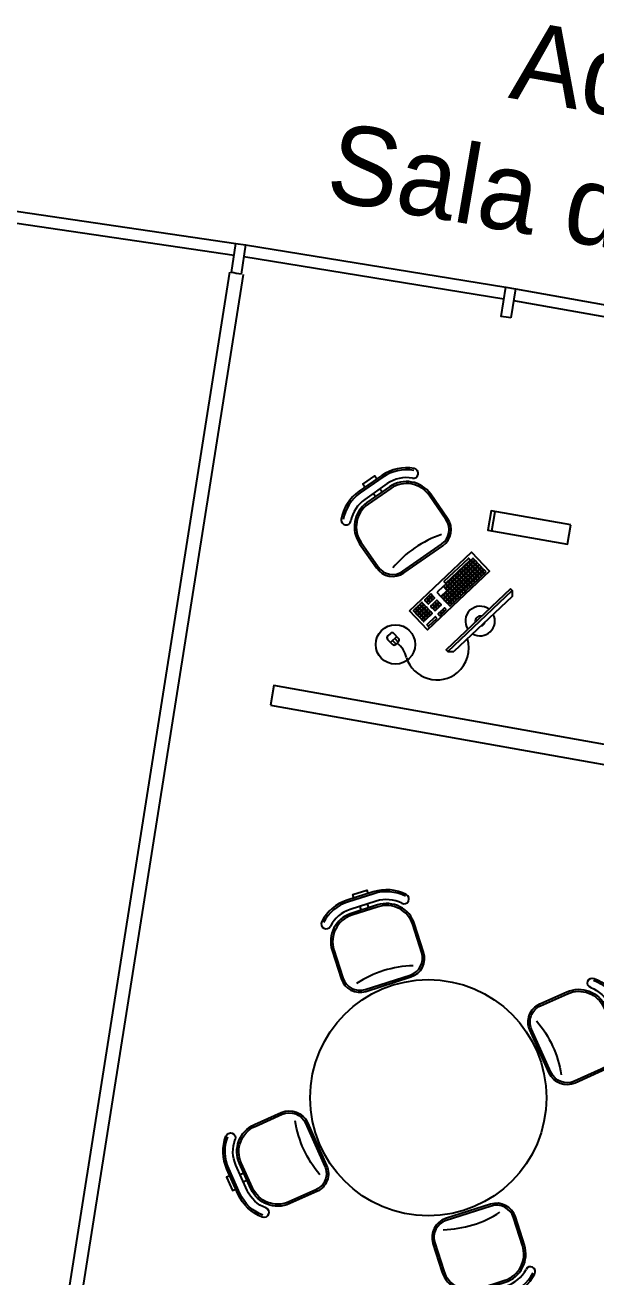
# Model space of a CAD drawing. Extents: x -1.7 to 87, y -33.6 to 19.
# Drawn here: x 27.86 to 30.76, y 11.49 to 17.85 of the extents above; entities that cross this region are included whole.
import ezdxf

# ---------------------------------------------------------------- set-up
doc = ezdxf.new("R2010")
doc.units = 0
for name, color, linetype in [('AR-DIV', 2, 'Continuous'), ('AR-ESQ', 2, 'Continuous'), ('AR-MOB', 2, 'Continuous'), ('AR-TXT', 2, 'Continuous')]:
    doc.layers.add(name, color=color, linetype=linetype)
doc.styles.add('1-125', font='stylu.ttf', dxfattribs={"height": 0.2})

# ---------------------------------------------------------------- blocks, each defined once
blk = doc.blocks.new('CADEIRA-S')
at = {"color": 2}
for p, q in [((0.0718, 0.2686), (-0.0682, 0.2686)), ((0.0718, 0.2186), (-0.0682, 0.2186)), ((0.0718, 0.1986), (-0.0682, 0.1986)), ((-0.2182, 0.0486), (-0.2182, -0.1014)), ((0.2218, -0.1014), (0.2218, 0.0486)), ((-0.1182, -0.2014), (0.1218, -0.2014))]:
    blk.add_line(p, q, dxfattribs=at)
at = {"color": 1}
for p, q in [((0.0718, 0.2586), (-0.0682, 0.2586)), ((-0.0148, 0.1986), (-0.0149, 0.2186)), ((0.0252, 0.1986), (0.0251, 0.2186)), ((0.0718, 0.1886), (-0.0682, 0.1886)), ((-0.2082, 0.0486), (-0.2082, -0.1014)), ((0.2118, -0.1014), (0.2118, 0.0486)), ((-0.1182, -0.1914), (0.1218, -0.1914))]:
    blk.add_line(p, q, dxfattribs=at)
at = {"color": 2}
blk.add_lwpolyline([(-0.032, 0.2686), (-0.032, 0.2867), (0.0426, 0.2867), (0.0426, 0.2686)], dxfattribs=at)
for centre, radius, start, end in [((-0.0682, 0.0486), 0.22, 90, 135), ((0.0718, 0.0486), 0.22, 45, 90), ((-0.2061, 0.1864), 0.025, 135, 315), ((-0.0682, 0.0486), 0.15, 90, 180), ((-0.0682, 0.0486), 0.17, 90, 135), ((0.0718, 0.0486), 0.17, 45, 90), ((0.0718, 0.0486), 0.15, 0, 90), ((0.2097, 0.1864), 0.025, 225, 45), ((-0.1182, -0.1014), 0.1, 180, 270), ((0.1218, -0.1014), 0.1, 270, 0)]:
    blk.add_arc(centre, radius, start, end, dxfattribs=at)
at = {"color": 1}
for centre, radius, start, end in [((-0.0682, 0.0486), 0.21, 90, 135), ((0.0718, 0.0486), 0.21, 45, 90), ((-0.0682, 0.0486), 0.14, 90, 180), ((0.0718, 0.0486), 0.14, 0, 90), ((-0.1182, -0.1014), 0.09, 180, 270), ((0.1218, -0.1014), 0.09, 270, 0), ((-0.0052, -0.6823), 0.5534, 73.69112, 105.24909)]:
    blk.add_arc(centre, radius, start, end, dxfattribs=at)
blk = doc.blocks.new('CPU')
at = {"color": 1}
blk.add_line((1.1721, 1.0512), (1.1721, 0.9512), dxfattribs=at)
blk.add_lwpolyline([(0.7821, 0.9512), (1.1921, 0.9512), (1.1921, 1.0512), (0.7821, 1.0512)], close=True, dxfattribs=at)
blk = doc.blocks.new('estacao de trabalho 290 x 150')
at = {"color": 252}
for p, q in [((-0.691, 0.7737), (-0.5904, 0.9098)), ((-0.681, 0.7663), (-0.5804, 0.9024)), ((-0.5808, 0.9046), (-0.5882, 0.9101)), ((-0.5718, 0.898), (-0.5753, 0.9006)), ((-0.6832, 0.7659), (-0.6907, 0.7714)), ((-0.6921, 0.7463), (-0.7165, 0.7132)), ((-0.7162, 0.711), (-0.6957, 0.6958)), ((-0.6934, 0.6962), (-0.669, 0.7293)), ((-0.6693, 0.7315), (-0.6898, 0.7467)), ((-0.6743, 0.7593), (-0.6777, 0.7619)), ((-0.7501, 0.6937), (-0.7475, 0.6972)), ((-0.7401, 0.6863), (-0.7375, 0.6898)), ((-0.7044, 0.5873), (-0.7381, 0.5416)), ((-0.7289, 0.5348), (-0.6952, 0.5804)), ((-0.6955, 0.5827), (-0.7022, 0.5876)), ((-0.7378, 0.5394), (-0.7311, 0.5345))]:
    blk.add_line(p, q, dxfattribs=at)
at = {"color": 2}
for p, q in [((-0.3423, 0.788), (-0.3379, 0.7583)), ((-0.3379, 0.7583), (-0.5801, 0.4305)), ((-0.8789, 0.4551), (-0.905, 0.4198)), ((-0.8758, 0.4167), (-0.8962, 0.4318)), ((-0.8666, 0.4291), (-0.887, 0.4442)), ((-0.887, 0.4442), (-0.8666, 0.4291)), ((-0.6097, 0.426), (-0.5801, 0.4305))]:
    blk.add_line(p, q, dxfattribs=at)
for points in [[(-0.8381, 0.5953), (-0.5809, 0.9435), (-0.4743, 0.8647), (-0.7315, 0.5165)], [(-1.45, 0), (1.45, 0), (1.45, 0.1), (-1.45, 0.1)]]:
    blk.add_lwpolyline(points, close=True, dxfattribs=at)
at = {"color": 252}
for points in [[(-0.5683, 0.8954), (-0.5753, 0.9006, 0.414214), (-0.5779, 0.9002), (-0.5831, 0.8932, 0.414214), (-0.5827, 0.8906), (-0.5757, 0.8854, 0.414214), (-0.5731, 0.8858), (-0.5679, 0.8928, 0.414214)], [(-0.5588, 0.9083), (-0.5658, 0.9134, 0.414214), (-0.5684, 0.913), (-0.5736, 0.9061, 0.414214), (-0.5732, 0.9034), (-0.5662, 0.8983, 0.414214), (-0.5636, 0.8987), (-0.5584, 0.9057, 0.414214)], [(-0.5555, 0.8859), (-0.5624, 0.8911, 0.414214), (-0.5651, 0.8907), (-0.5702, 0.8837, 0.414214), (-0.5698, 0.8811), (-0.5629, 0.8759, 0.414214), (-0.5602, 0.8763), (-0.5551, 0.8833, 0.414214)], [(-0.546, 0.8988), (-0.5529, 0.9039, 0.414214), (-0.5556, 0.9035), (-0.5607, 0.8966, 0.414214), (-0.5603, 0.8939), (-0.5533, 0.8888, 0.414214), (-0.5507, 0.8892), (-0.5456, 0.8962, 0.414214)], [(-0.5331, 0.8893), (-0.54, 0.8944, 0.414214), (-0.5427, 0.894), (-0.5478, 0.8871, 0.414214), (-0.5474, 0.8844), (-0.5405, 0.8793, 0.414214), (-0.5378, 0.8797), (-0.5327, 0.8866, 0.414214)], [(-0.6159, 0.8311), (-0.6228, 0.8362, 0.414214), (-0.6255, 0.8358), (-0.6306, 0.8289, 0.414214), (-0.6302, 0.8262), (-0.6233, 0.8211, 0.414214), (-0.6206, 0.8215), (-0.6155, 0.8284, 0.414214)], [(-0.6064, 0.844), (-0.6133, 0.8491, 0.414214), (-0.616, 0.8487), (-0.6211, 0.8417, 0.414214), (-0.6207, 0.8391), (-0.6137, 0.834, 0.414214), (-0.6111, 0.8344), (-0.606, 0.8413, 0.414214)], [(-0.603, 0.8216), (-0.61, 0.8267, 0.414214), (-0.6126, 0.8263), (-0.6177, 0.8194, 0.414214), (-0.6173, 0.8167), (-0.6104, 0.8116, 0.414214), (-0.6077, 0.812), (-0.6026, 0.8189, 0.414214)], [(-0.5969, 0.8568), (-0.6038, 0.862, 0.414214), (-0.6065, 0.8616), (-0.6116, 0.8546, 0.414214), (-0.6112, 0.852), (-0.6042, 0.8468, 0.414214), (-0.6016, 0.8472), (-0.5965, 0.8542, 0.414214)], [(-0.5935, 0.8345), (-0.6004, 0.8396, 0.414214), (-0.6031, 0.8392), (-0.6082, 0.8322, 0.414214), (-0.6078, 0.8296), (-0.6009, 0.8245, 0.414214), (-0.5982, 0.8249), (-0.5931, 0.8318, 0.414214)], [(-0.5873, 0.8697), (-0.5943, 0.8748, 0.414214), (-0.5969, 0.8744), (-0.6021, 0.8675, 0.414214), (-0.6017, 0.8648), (-0.5947, 0.8597, 0.414214), (-0.5921, 0.8601), (-0.5869, 0.8671, 0.414214)], [(-0.584, 0.8473), (-0.5909, 0.8525, 0.414214), (-0.5936, 0.8521), (-0.5987, 0.8451, 0.414214), (-0.5983, 0.8425), (-0.5914, 0.8373, 0.414214), (-0.5887, 0.8377), (-0.5836, 0.8447, 0.414214)], [(-0.5806, 0.8249), (-0.5876, 0.8301, 0.414214), (-0.5902, 0.8297), (-0.5954, 0.8227, 0.414214), (-0.595, 0.8201), (-0.588, 0.8149, 0.414214), (-0.5854, 0.8153), (-0.5802, 0.8223, 0.414214)], [(-0.5778, 0.8826), (-0.5848, 0.8877, 0.414214), (-0.5874, 0.8873), (-0.5926, 0.8804, 0.414214), (-0.5922, 0.8777), (-0.5852, 0.8726, 0.414214), (-0.5826, 0.873), (-0.5774, 0.8799, 0.414214)], [(-0.5745, 0.8602), (-0.5814, 0.8653, 0.414214), (-0.5841, 0.8649), (-0.5892, 0.858, 0.414214), (-0.5888, 0.8553), (-0.5819, 0.8502, 0.414214), (-0.5792, 0.8506), (-0.5741, 0.8575, 0.414214)], [(-0.5711, 0.8378), (-0.5781, 0.843, 0.414214), (-0.5807, 0.8426), (-0.5859, 0.8356, 0.414214), (-0.5855, 0.833), (-0.5785, 0.8278, 0.414214), (-0.5759, 0.8282), (-0.5707, 0.8352, 0.414214)], [(-0.565, 0.8731), (-0.5719, 0.8782, 0.414214), (-0.5746, 0.8778), (-0.5797, 0.8708, 0.414214), (-0.5793, 0.8682), (-0.5724, 0.8631, 0.414214), (-0.5697, 0.8635), (-0.5646, 0.8704, 0.414214)], [(-0.5616, 0.8507), (-0.5686, 0.8558, 0.414214), (-0.5712, 0.8554), (-0.5763, 0.8485, 0.414214), (-0.5759, 0.8458), (-0.569, 0.8407, 0.414214), (-0.5663, 0.8411), (-0.5612, 0.848, 0.414214)], [(-0.5582, 0.8283), (-0.5652, 0.8334, 0.414214), (-0.5678, 0.833), (-0.573, 0.8261, 0.414214), (-0.5726, 0.8234), (-0.5656, 0.8183, 0.414214), (-0.563, 0.8187), (-0.5578, 0.8257, 0.414214)], [(-0.5521, 0.8636), (-0.5591, 0.8687, 0.414214), (-0.5617, 0.8683), (-0.5668, 0.8613, 0.414214), (-0.5664, 0.8587), (-0.5595, 0.8536, 0.414214), (-0.5568, 0.8539), (-0.5517, 0.8609, 0.414214)], [(-0.5487, 0.8412), (-0.5557, 0.8463, 0.414214), (-0.5583, 0.8459), (-0.5635, 0.839, 0.414214), (-0.5631, 0.8363), (-0.5561, 0.8312, 0.414214), (-0.5535, 0.8316), (-0.5483, 0.8385, 0.414214)], [(-0.5426, 0.8764), (-0.5495, 0.8816, 0.414214), (-0.5522, 0.8812), (-0.5573, 0.8742, 0.414214), (-0.5569, 0.8716), (-0.55, 0.8664, 0.414214), (-0.5473, 0.8668), (-0.5422, 0.8738, 0.414214)], [(-0.5392, 0.854), (-0.5462, 0.8592, 0.414214), (-0.5488, 0.8588), (-0.554, 0.8518, 0.414214), (-0.5536, 0.8492), (-0.5466, 0.844, 0.414214), (-0.544, 0.8444), (-0.5388, 0.8514, 0.414214)], [(-0.5359, 0.8317), (-0.5428, 0.8368, 0.414214), (-0.5455, 0.8364), (-0.5506, 0.8295, 0.414214), (-0.5502, 0.8268), (-0.5433, 0.8217, 0.414214), (-0.5406, 0.8221), (-0.5355, 0.829, 0.414214)], [(-0.5297, 0.8669), (-0.5367, 0.8721, 0.414214), (-0.5393, 0.8717), (-0.5445, 0.8647, 0.414214), (-0.5441, 0.8621), (-0.5371, 0.8569, 0.414214), (-0.5345, 0.8573), (-0.5293, 0.8643, 0.414214)], [(-0.5264, 0.8445), (-0.5333, 0.8497, 0.414214), (-0.536, 0.8493), (-0.5411, 0.8423, 0.414214), (-0.5407, 0.8397), (-0.5338, 0.8345, 0.414214), (-0.5311, 0.8349), (-0.526, 0.8419, 0.414214)], [(-0.5202, 0.8798), (-0.5272, 0.8849, 0.414214), (-0.5298, 0.8845), (-0.535, 0.8776, 0.414214), (-0.5346, 0.8749), (-0.5276, 0.8698, 0.414214), (-0.525, 0.8702), (-0.5198, 0.8771, 0.414214)], [(-0.5169, 0.8574), (-0.5238, 0.8625, 0.414214), (-0.5265, 0.8621), (-0.5316, 0.8552, 0.414214), (-0.5312, 0.8525), (-0.5242, 0.8474, 0.414214), (-0.5216, 0.8478), (-0.5165, 0.8548, 0.414214)], [(-0.5105, 0.8338), (-0.5175, 0.8389, 0.414214), (-0.5201, 0.8385), (-0.5253, 0.8315, 0.414214), (-0.5249, 0.8289), (-0.5179, 0.8238, 0.414214), (-0.5153, 0.8242), (-0.5101, 0.8311, 0.414214)], [(-0.5073, 0.8703), (-0.5143, 0.8754, 0.414214), (-0.5169, 0.875), (-0.5221, 0.8681, 0.414214), (-0.5217, 0.8654), (-0.5147, 0.8603, 0.414214), (-0.5121, 0.8607), (-0.507, 0.8676, 0.414214)], [(-0.501, 0.8466), (-0.508, 0.8518, 0.414214), (-0.5106, 0.8514), (-0.5158, 0.8444, 0.414214), (-0.5154, 0.8418), (-0.5084, 0.8366, 0.414214), (-0.5058, 0.837), (-0.5006, 0.844, 0.414214)], [(-0.4915, 0.8595), (-0.4985, 0.8646, 0.414214), (-0.5011, 0.8642), (-0.5063, 0.8573, 0.414214), (-0.5059, 0.8546), (-0.4989, 0.8495, 0.414214), (-0.4963, 0.8499), (-0.4911, 0.8569, 0.414214)], [(-0.6634, 0.7667), (-0.6704, 0.7719, 0.414214), (-0.673, 0.7715), (-0.6781, 0.7645, 0.414214), (-0.6777, 0.7619), (-0.6708, 0.7567, 0.414214), (-0.6681, 0.7571), (-0.663, 0.7641, 0.414214)], [(-0.6539, 0.7796), (-0.6608, 0.7848, 0.414214), (-0.6635, 0.7844), (-0.6686, 0.7774, 0.414214), (-0.6682, 0.7748), (-0.6613, 0.7696, 0.414214), (-0.6586, 0.77), (-0.6535, 0.777, 0.414214)], [(-0.6444, 0.7925), (-0.6513, 0.7976, 0.414214), (-0.654, 0.7972), (-0.6591, 0.7903, 0.414214), (-0.6587, 0.7876), (-0.6518, 0.7825, 0.414214), (-0.6491, 0.7829), (-0.644, 0.7898, 0.414214)], [(-0.641, 0.7701), (-0.648, 0.7752, 0.414214), (-0.6506, 0.7748), (-0.6558, 0.7679, 0.414214), (-0.6554, 0.7652), (-0.6484, 0.7601, 0.414214), (-0.6458, 0.7605), (-0.6406, 0.7675, 0.414214)], [(-0.6349, 0.8054), (-0.6418, 0.8105, 0.414214), (-0.6445, 0.8101), (-0.6496, 0.8031, 0.414214), (-0.6492, 0.8005), (-0.6423, 0.7954, 0.414214), (-0.6396, 0.7958), (-0.6345, 0.8027, 0.414214)], [(-0.6315, 0.783), (-0.6385, 0.7881, 0.414214), (-0.6411, 0.7877), (-0.6463, 0.7808, 0.414214), (-0.6459, 0.7781), (-0.6389, 0.773, 0.414214), (-0.6363, 0.7734), (-0.6311, 0.7803, 0.414214)], [(-0.6282, 0.7606), (-0.6351, 0.7657, 0.414214), (-0.6378, 0.7653), (-0.6429, 0.7584, 0.414214), (-0.6425, 0.7557), (-0.6355, 0.7506, 0.414214), (-0.6329, 0.751), (-0.6278, 0.758, 0.414214)], [(-0.6254, 0.8182), (-0.6323, 0.8234, 0.414214), (-0.635, 0.823), (-0.6401, 0.816, 0.414214), (-0.6397, 0.8134), (-0.6328, 0.8082, 0.414214), (-0.6301, 0.8086), (-0.625, 0.8156, 0.414214)], [(-0.622, 0.7958), (-0.629, 0.801, 0.414214), (-0.6316, 0.8006), (-0.6368, 0.7936, 0.414214), (-0.6364, 0.791), (-0.6294, 0.7858, 0.414214), (-0.6268, 0.7862), (-0.6216, 0.7932, 0.414214)], [(-0.6187, 0.7735), (-0.6256, 0.7786, 0.414214), (-0.6283, 0.7782), (-0.6334, 0.7713, 0.414214), (-0.633, 0.7686), (-0.626, 0.7635, 0.414214), (-0.6234, 0.7639), (-0.6183, 0.7708, 0.414214)], [(-0.6125, 0.8087), (-0.6195, 0.8139, 0.414214), (-0.6221, 0.8135), (-0.6272, 0.8065, 0.414214), (-0.6268, 0.8039), (-0.6199, 0.7987, 0.414214), (-0.6172, 0.7991), (-0.6121, 0.8061, 0.414214)], [(-0.6091, 0.7863), (-0.6161, 0.7915, 0.414214), (-0.6187, 0.7911), (-0.6239, 0.7841, 0.414214), (-0.6235, 0.7815), (-0.6165, 0.7763, 0.414214), (-0.6139, 0.7767), (-0.6087, 0.7837, 0.414214)], [(-0.6058, 0.764), (-0.6127, 0.7691, 0.414214), (-0.6154, 0.7687), (-0.6205, 0.7617, 0.414214), (-0.6201, 0.7591), (-0.6132, 0.754, 0.414214), (-0.6105, 0.7544), (-0.6054, 0.7613, 0.414214)], [(-0.5996, 0.7992), (-0.6066, 0.8043, 0.414214), (-0.6092, 0.8039), (-0.6144, 0.797, 0.414214), (-0.614, 0.7943), (-0.607, 0.7892, 0.414214), (-0.6044, 0.7896), (-0.5992, 0.7966, 0.414214)], [(-0.5963, 0.7768), (-0.6032, 0.782, 0.414214), (-0.6059, 0.7816), (-0.611, 0.7746, 0.414214), (-0.6106, 0.772), (-0.6037, 0.7668, 0.414214), (-0.601, 0.7672), (-0.5959, 0.7742, 0.414214)], [(-0.5901, 0.8121), (-0.5971, 0.8172, 0.414214), (-0.5997, 0.8168), (-0.6049, 0.8099, 0.414214), (-0.6045, 0.8072), (-0.5975, 0.8021, 0.414214), (-0.5949, 0.8025), (-0.5897, 0.8094, 0.414214)], [(-0.5868, 0.7897), (-0.5937, 0.7948, 0.414214), (-0.5964, 0.7944), (-0.6015, 0.7875, 0.414214), (-0.6011, 0.7848), (-0.5942, 0.7797, 0.414214), (-0.5915, 0.7801), (-0.5864, 0.7871, 0.414214)], [(-0.5834, 0.7673), (-0.5904, 0.7725, 0.414214), (-0.593, 0.7721), (-0.5981, 0.7651, 0.414214), (-0.5977, 0.7625), (-0.5908, 0.7573, 0.414214), (-0.5881, 0.7577), (-0.583, 0.7647, 0.414214)], [(-0.5773, 0.8026), (-0.5842, 0.8077, 0.414214), (-0.5869, 0.8073), (-0.592, 0.8004, 0.414214), (-0.5916, 0.7977), (-0.5846, 0.7926, 0.414214), (-0.582, 0.793), (-0.5769, 0.7999, 0.414214)], [(-0.5739, 0.7802), (-0.5809, 0.7853, 0.414214), (-0.5835, 0.7849), (-0.5886, 0.778, 0.414214), (-0.5882, 0.7753), (-0.5813, 0.7702, 0.414214), (-0.5786, 0.7706), (-0.5735, 0.7775, 0.414214)], [(-0.5678, 0.8154), (-0.5747, 0.8206, 0.414214), (-0.5774, 0.8202), (-0.5825, 0.8132, 0.414214), (-0.5821, 0.8106), (-0.5751, 0.8054, 0.414214), (-0.5725, 0.8058), (-0.5674, 0.8128, 0.414214)], [(-0.5644, 0.7931), (-0.5713, 0.7982, 0.414214), (-0.574, 0.7978), (-0.5791, 0.7908, 0.414214), (-0.5787, 0.7882), (-0.5718, 0.7831, 0.414214), (-0.5691, 0.7835), (-0.564, 0.7904, 0.414214)], [(-0.5581, 0.7694), (-0.565, 0.7746, 0.414214), (-0.5677, 0.7742), (-0.5728, 0.7672, 0.414214), (-0.5724, 0.7646), (-0.5655, 0.7594, 0.414214), (-0.5628, 0.7598), (-0.5577, 0.7668, 0.414214)], [(-0.5549, 0.8059), (-0.5618, 0.8111, 0.414214), (-0.5645, 0.8107), (-0.5696, 0.8037, 0.414214), (-0.5692, 0.8011), (-0.5623, 0.7959, 0.414214), (-0.5596, 0.7963), (-0.5545, 0.8033, 0.414214)], [(-0.5486, 0.7823), (-0.5555, 0.7874, 0.414214), (-0.5582, 0.787), (-0.5633, 0.7801, 0.414214), (-0.5629, 0.7774), (-0.556, 0.7723, 0.414214), (-0.5533, 0.7727), (-0.5482, 0.7796, 0.414214)], [(-0.5454, 0.8188), (-0.5523, 0.8239, 0.414214), (-0.555, 0.8235), (-0.5601, 0.8166, 0.414214), (-0.5597, 0.8139), (-0.5528, 0.8088, 0.414214), (-0.5501, 0.8092), (-0.545, 0.8162, 0.414214)], [(-0.5391, 0.7952), (-0.546, 0.8003, 0.414214), (-0.5487, 0.7999), (-0.5538, 0.7929, 0.414214), (-0.5534, 0.7903), (-0.5464, 0.7852, 0.414214), (-0.5438, 0.7856), (-0.5387, 0.7925, 0.414214)], [(-0.5295, 0.808), (-0.5365, 0.8132, 0.414214), (-0.5391, 0.8128), (-0.5443, 0.8058, 0.414214), (-0.5439, 0.8032), (-0.5369, 0.798, 0.414214), (-0.5343, 0.7984), (-0.5292, 0.8054, 0.414214)], [(-0.52, 0.8209), (-0.527, 0.826, 0.414214), (-0.5296, 0.8256), (-0.5348, 0.8187, 0.414214), (-0.5344, 0.816), (-0.5274, 0.8109, 0.414214), (-0.5248, 0.8113), (-0.5196, 0.8182, 0.414214)], [(-0.6757, 0.6963), (-0.6826, 0.7014, 0.414214), (-0.6853, 0.701), (-0.6904, 0.694, 0.414214), (-0.69, 0.6914), (-0.6831, 0.6863, 0.414214), (-0.6804, 0.6867), (-0.6753, 0.6936, 0.414214)], [(-0.6729, 0.7539), (-0.6799, 0.759, 0.414214), (-0.6825, 0.7586), (-0.6877, 0.7517, 0.414214), (-0.6873, 0.749), (-0.6803, 0.7439, 0.414214), (-0.6777, 0.7443), (-0.6725, 0.7512, 0.414214)], [(-0.6662, 0.7091), (-0.6731, 0.7143, 0.414214), (-0.6758, 0.7139), (-0.6809, 0.7069, 0.414214), (-0.6805, 0.7043), (-0.6736, 0.6991, 0.414214), (-0.6709, 0.6995), (-0.6658, 0.7065, 0.414214)], [(-0.66, 0.7444), (-0.667, 0.7495, 0.414214), (-0.6696, 0.7491), (-0.6748, 0.7422, 0.414214), (-0.6744, 0.7395), (-0.6674, 0.7344, 0.414214), (-0.6648, 0.7348), (-0.6596, 0.7417, 0.414214)], [(-0.6567, 0.722), (-0.6636, 0.7271, 0.414214), (-0.6663, 0.7267), (-0.6714, 0.7198, 0.414214), (-0.671, 0.7171), (-0.6641, 0.712, 0.414214), (-0.6614, 0.7124), (-0.6563, 0.7193, 0.414214)], [(-0.6533, 0.6996), (-0.6603, 0.7048, 0.414214), (-0.6629, 0.7044), (-0.6681, 0.6974, 0.414214), (-0.6677, 0.6948), (-0.6607, 0.6896, 0.414214), (-0.6581, 0.69), (-0.6529, 0.697, 0.414214)], [(-0.6505, 0.7572), (-0.6575, 0.7624, 0.414214), (-0.6601, 0.762), (-0.6653, 0.755, 0.414214), (-0.6649, 0.7524), (-0.6579, 0.7472, 0.414214), (-0.6553, 0.7476), (-0.6501, 0.7546, 0.414214)], [(-0.6472, 0.7349), (-0.6541, 0.74, 0.414214), (-0.6568, 0.7396), (-0.6619, 0.7326, 0.414214), (-0.6615, 0.73), (-0.6546, 0.7249, 0.414214), (-0.6519, 0.7253), (-0.6468, 0.7322, 0.414214)], [(-0.6438, 0.7125), (-0.6508, 0.7176, 0.414214), (-0.6534, 0.7172), (-0.6586, 0.7103, 0.414214), (-0.6582, 0.7076), (-0.6512, 0.7025, 0.414214), (-0.6486, 0.7029), (-0.6434, 0.7098, 0.414214)], [(-0.6377, 0.7477), (-0.6446, 0.7529, 0.414214), (-0.6473, 0.7525), (-0.6524, 0.7455, 0.414214), (-0.652, 0.7429), (-0.6451, 0.7377, 0.414214), (-0.6424, 0.7381), (-0.6373, 0.7451, 0.414214)], [(-0.6343, 0.7254), (-0.6413, 0.7305, 0.414214), (-0.6439, 0.7301), (-0.649, 0.7231, 0.414214), (-0.6486, 0.7205), (-0.6417, 0.7154, 0.414214), (-0.639, 0.7158), (-0.6339, 0.7227, 0.414214)], [(-0.6309, 0.703), (-0.6379, 0.7081, 0.414214), (-0.6405, 0.7077), (-0.6457, 0.7008, 0.414214), (-0.6453, 0.6981), (-0.6383, 0.693, 0.414214), (-0.6357, 0.6934), (-0.6305, 0.7003, 0.414214)], [(-0.6248, 0.7382), (-0.6317, 0.7434, 0.414214), (-0.6344, 0.743), (-0.6395, 0.736, 0.414214), (-0.6391, 0.7334), (-0.6322, 0.7282, 0.414214), (-0.6295, 0.7286), (-0.6244, 0.7356, 0.414214)], [(-0.6214, 0.7158), (-0.6284, 0.721, 0.414214), (-0.631, 0.7206), (-0.6362, 0.7136, 0.414214), (-0.6358, 0.711), (-0.6288, 0.7058, 0.414214), (-0.6262, 0.7062), (-0.621, 0.7132, 0.414214)], [(-0.6153, 0.7511), (-0.6222, 0.7562, 0.414214), (-0.6249, 0.7558), (-0.63, 0.7489, 0.414214), (-0.6296, 0.7462), (-0.6227, 0.7411, 0.414214), (-0.62, 0.7415), (-0.6149, 0.7484, 0.414214)], [(-0.6119, 0.7287), (-0.6189, 0.7339, 0.414214), (-0.6215, 0.7335), (-0.6267, 0.7265, 0.414214), (-0.6263, 0.7239), (-0.6193, 0.7187, 0.414214), (-0.6167, 0.7191), (-0.6115, 0.7261, 0.414214)], [(-0.6056, 0.7051), (-0.6126, 0.7102, 0.414214), (-0.6152, 0.7098), (-0.6203, 0.7029, 0.414214), (-0.6199, 0.7002), (-0.613, 0.6951, 0.414214), (-0.6103, 0.6955), (-0.6052, 0.7024, 0.414214)], [(-0.6024, 0.7416), (-0.6094, 0.7467, 0.414214), (-0.612, 0.7463), (-0.6172, 0.7394, 0.414214), (-0.6168, 0.7367), (-0.6098, 0.7316, 0.414214), (-0.6072, 0.732), (-0.602, 0.7389, 0.414214)], [(-0.5961, 0.7179), (-0.6031, 0.7231, 0.414214), (-0.6057, 0.7227), (-0.6108, 0.7157, 0.414214), (-0.6104, 0.7131), (-0.6035, 0.7079, 0.414214), (-0.6008, 0.7083), (-0.5957, 0.7153, 0.414214)], [(-0.5929, 0.7545), (-0.5999, 0.7596, 0.414214), (-0.6025, 0.7592), (-0.6077, 0.7522, 0.414214), (-0.6073, 0.7496), (-0.6003, 0.7445, 0.414214), (-0.5977, 0.7449), (-0.5925, 0.7518, 0.414214)], [(-0.5866, 0.7308), (-0.5935, 0.7359, 0.414214), (-0.5962, 0.7356), (-0.6013, 0.7286, 0.414214), (-0.6009, 0.7259), (-0.594, 0.7208, 0.414214), (-0.5913, 0.7212), (-0.5862, 0.7282, 0.414214)], [(-0.5771, 0.7437), (-0.584, 0.7488, 0.414214), (-0.5867, 0.7484), (-0.5918, 0.7415, 0.414214), (-0.5914, 0.7388), (-0.5845, 0.7337, 0.414214), (-0.5818, 0.7341), (-0.5767, 0.741, 0.414214)], [(-0.5676, 0.7566), (-0.5745, 0.7617, 0.414214), (-0.5772, 0.7613), (-0.5823, 0.7543, 0.414214), (-0.5819, 0.7517), (-0.575, 0.7465, 0.414214), (-0.5723, 0.7469), (-0.5672, 0.7539, 0.414214)], [(-0.7752, 0.6418), (-0.7822, 0.647, 0.414214), (-0.7848, 0.6466), (-0.79, 0.6396, 0.414214), (-0.7896, 0.637), (-0.7826, 0.6318, 0.414214), (-0.78, 0.6322), (-0.7748, 0.6392, 0.414214)], [(-0.7624, 0.6323), (-0.7693, 0.6375, 0.414214), (-0.772, 0.6371), (-0.7771, 0.6301, 0.414214), (-0.7767, 0.6275), (-0.7698, 0.6223, 0.414214), (-0.7671, 0.6227), (-0.762, 0.6297, 0.414214)], [(-0.7569, 0.6667), (-0.7639, 0.6718, 0.414214), (-0.7665, 0.6714), (-0.7716, 0.6645, 0.414214), (-0.7713, 0.6618), (-0.7643, 0.6567, 0.414214), (-0.7617, 0.6571), (-0.7565, 0.664, 0.414214)], [(-0.7474, 0.6796), (-0.7544, 0.6847, 0.414214), (-0.757, 0.6843), (-0.7621, 0.6773, 0.414214), (-0.7617, 0.6747), (-0.7548, 0.6696, 0.414214), (-0.7521, 0.67), (-0.747, 0.6769, 0.414214)], [(-0.744, 0.6572), (-0.751, 0.6623, 0.414214), (-0.7536, 0.6619), (-0.7588, 0.655, 0.414214), (-0.7584, 0.6523), (-0.7514, 0.6472, 0.414214), (-0.7488, 0.6476), (-0.7436, 0.6545, 0.414214)], [(-0.7379, 0.6924), (-0.7448, 0.6976, 0.414214), (-0.7475, 0.6972), (-0.7526, 0.6902, 0.414214), (-0.7522, 0.6876), (-0.7453, 0.6824, 0.414214), (-0.7426, 0.6828), (-0.7375, 0.6898, 0.414214)], [(-0.7345, 0.6701), (-0.7415, 0.6752, 0.414214), (-0.7441, 0.6748), (-0.7493, 0.6678, 0.414214), (-0.7489, 0.6652), (-0.7419, 0.6601, 0.414214), (-0.7393, 0.6605), (-0.7341, 0.6674, 0.414214)], [(-0.725, 0.6829), (-0.732, 0.6881, 0.414214), (-0.7346, 0.6877), (-0.7398, 0.6807, 0.414214), (-0.7394, 0.6781), (-0.7324, 0.6729, 0.414214), (-0.7298, 0.6733), (-0.7246, 0.6803, 0.414214)], [(-0.7211, 0.6406), (-0.7281, 0.6458, 0.414214), (-0.7307, 0.6454), (-0.7359, 0.6384, 0.414214), (-0.7355, 0.6358), (-0.7285, 0.6306, 0.414214), (-0.7259, 0.631), (-0.7207, 0.638, 0.414214)], [(-0.7116, 0.6535), (-0.7186, 0.6586, 0.414214), (-0.7212, 0.6582), (-0.7264, 0.6513, 0.414214), (-0.726, 0.6486), (-0.719, 0.6435, 0.414214), (-0.7164, 0.6439), (-0.7112, 0.6508, 0.414214)], [(-0.7021, 0.6664), (-0.7091, 0.6715, 0.414214), (-0.7117, 0.6711), (-0.7169, 0.6641, 0.414214), (-0.7165, 0.6615), (-0.7095, 0.6564, 0.414214), (-0.7069, 0.6568), (-0.7017, 0.6637, 0.414214)], [(-0.6952, 0.6419), (-0.7022, 0.647, 0.414214), (-0.7048, 0.6466), (-0.7099, 0.6397, 0.414214), (-0.7095, 0.637), (-0.7026, 0.6319, 0.414214), (-0.6999, 0.6323), (-0.6948, 0.6392, 0.414214)], [(-0.6857, 0.6548), (-0.6927, 0.6599, 0.414214), (-0.6953, 0.6595), (-0.7004, 0.6525, 0.414214), (-0.7, 0.6499), (-0.6931, 0.6448, 0.414214), (-0.6904, 0.6451), (-0.6853, 0.6521, 0.414214)], [(-0.6628, 0.6867), (-0.6698, 0.6919, 0.414214), (-0.6724, 0.6915), (-0.6776, 0.6845, 0.414214), (-0.6772, 0.6819), (-0.6702, 0.6767, 0.414214), (-0.6676, 0.6771), (-0.6624, 0.6841, 0.414214)], [(-0.6575, 0.6343), (-0.6645, 0.6395, 0.414214), (-0.6671, 0.6391), (-0.6723, 0.6321, 0.414214), (-0.6719, 0.6295), (-0.6649, 0.6243, 0.414214), (-0.6623, 0.6247), (-0.6571, 0.6317, 0.414214)], [(-0.65, 0.6772), (-0.6569, 0.6824, 0.414214), (-0.6596, 0.682), (-0.6647, 0.675, 0.414214), (-0.6643, 0.6724), (-0.6573, 0.6672, 0.414214), (-0.6547, 0.6676), (-0.6496, 0.6746, 0.414214)], [(-0.6405, 0.6901), (-0.6474, 0.6952, 0.414214), (-0.65, 0.6948), (-0.6552, 0.6879, 0.414214), (-0.6548, 0.6852), (-0.6478, 0.6801, 0.414214), (-0.6452, 0.6805), (-0.6401, 0.6875, 0.414214)], [(-0.6341, 0.6665), (-0.6411, 0.6716, 0.414214), (-0.6437, 0.6712), (-0.6489, 0.6643, 0.414214), (-0.6485, 0.6616), (-0.6415, 0.6565, 0.414214), (-0.6389, 0.6569), (-0.6337, 0.6638, 0.414214)], [(-0.6246, 0.6793), (-0.6316, 0.6845, 0.414214), (-0.6342, 0.6841), (-0.6394, 0.6771, 0.414214), (-0.639, 0.6745), (-0.632, 0.6693, 0.414214), (-0.6294, 0.6697), (-0.6242, 0.6767, 0.414214)], [(-0.6151, 0.6922), (-0.6221, 0.6973, 0.414214), (-0.6247, 0.6969), (-0.6299, 0.69, 0.414214), (-0.6295, 0.6873), (-0.6225, 0.6822, 0.414214), (-0.6199, 0.6826), (-0.6147, 0.6896, 0.414214)], [(-0.8038, 0.6032), (-0.8107, 0.6084, 0.414214), (-0.8134, 0.608), (-0.8185, 0.601, 0.414214), (-0.8181, 0.5984), (-0.8111, 0.5932, 0.414214), (-0.8085, 0.5936), (-0.8034, 0.6006, 0.414214)], [(-0.7942, 0.6161), (-0.8012, 0.6212, 0.414214), (-0.8038, 0.6208), (-0.809, 0.6139, 0.414214), (-0.8086, 0.6112), (-0.8016, 0.6061, 0.414214), (-0.799, 0.6065), (-0.7938, 0.6135, 0.414214)], [(-0.7909, 0.5937), (-0.7978, 0.5989, 0.414214), (-0.8005, 0.5985), (-0.8056, 0.5915, 0.414214), (-0.8052, 0.5889), (-0.7983, 0.5837, 0.414214), (-0.7956, 0.5841), (-0.7905, 0.5911, 0.414214)], [(-0.7847, 0.629), (-0.7917, 0.6341, 0.414214), (-0.7943, 0.6337), (-0.7995, 0.6268, 0.414214), (-0.7991, 0.6241), (-0.7921, 0.619, 0.414214), (-0.7895, 0.6194), (-0.7843, 0.6263, 0.414214)], [(-0.7814, 0.6066), (-0.7883, 0.6117, 0.414214), (-0.791, 0.6113), (-0.7961, 0.6044, 0.414214), (-0.7957, 0.6017), (-0.7888, 0.5966, 0.414214), (-0.7861, 0.597), (-0.781, 0.604, 0.414214)], [(-0.778, 0.5842), (-0.785, 0.5894, 0.414214), (-0.7876, 0.589), (-0.7928, 0.582, 0.414214), (-0.7924, 0.5794), (-0.7854, 0.5742, 0.414214), (-0.7828, 0.5746), (-0.7776, 0.5816, 0.414214)], [(-0.7719, 0.6195), (-0.7788, 0.6246, 0.414214), (-0.7815, 0.6242), (-0.7866, 0.6173, 0.414214), (-0.7862, 0.6146), (-0.7793, 0.6095, 0.414214), (-0.7766, 0.6099), (-0.7715, 0.6168, 0.414214)], [(-0.7685, 0.5971), (-0.7755, 0.6022, 0.414214), (-0.7781, 0.6018), (-0.7832, 0.5949, 0.414214), (-0.7828, 0.5922), (-0.7759, 0.5871, 0.414214), (-0.7732, 0.5875), (-0.7681, 0.5944, 0.414214)], [(-0.7651, 0.5747), (-0.7721, 0.5799, 0.414214), (-0.7747, 0.5795), (-0.7799, 0.5725, 0.414214), (-0.7795, 0.5699), (-0.7725, 0.5647, 0.414214), (-0.7699, 0.5651), (-0.7647, 0.5721, 0.414214)], [(-0.759, 0.61), (-0.766, 0.6151, 0.414214), (-0.7686, 0.6147), (-0.7737, 0.6077, 0.414214), (-0.7733, 0.6051), (-0.7664, 0.6, 0.414214), (-0.7637, 0.6004), (-0.7586, 0.6073, 0.414214)], [(-0.7556, 0.5876), (-0.7626, 0.5927, 0.414214), (-0.7652, 0.5923), (-0.7704, 0.5854, 0.414214), (-0.77, 0.5827), (-0.763, 0.5776, 0.414214), (-0.7604, 0.578), (-0.7552, 0.5849, 0.414214)], [(-0.7495, 0.6228), (-0.7564, 0.628, 0.414214), (-0.7591, 0.6276), (-0.7642, 0.6206, 0.414214), (-0.7638, 0.618), (-0.7569, 0.6128, 0.414214), (-0.7542, 0.6132), (-0.7491, 0.6202, 0.414214)], [(-0.7461, 0.6005), (-0.7531, 0.6056, 0.414214), (-0.7557, 0.6052), (-0.7609, 0.5982, 0.414214), (-0.7605, 0.5956), (-0.7535, 0.5905, 0.414214), (-0.7509, 0.5909), (-0.7457, 0.5978, 0.414214)], [(-0.7428, 0.5781), (-0.7497, 0.5832, 0.414214), (-0.7524, 0.5828), (-0.7575, 0.5759, 0.414214), (-0.7571, 0.5732), (-0.7502, 0.5681, 0.414214), (-0.7475, 0.5685), (-0.7424, 0.5754, 0.414214)], [(-0.7366, 0.6133), (-0.7436, 0.6185, 0.414214), (-0.7462, 0.6181), (-0.7514, 0.6111, 0.414214), (-0.751, 0.6085), (-0.744, 0.6033, 0.414214), (-0.7414, 0.6037), (-0.7362, 0.6107, 0.414214)], [(-0.7333, 0.5909), (-0.7402, 0.5961, 0.414214), (-0.7429, 0.5957), (-0.748, 0.5887, 0.414214), (-0.7476, 0.5861), (-0.7407, 0.5809, 0.414214), (-0.738, 0.5813), (-0.7329, 0.5883, 0.414214)], [(-0.7238, 0.6038), (-0.7307, 0.609, 0.414214), (-0.7334, 0.6086), (-0.7385, 0.6016, 0.414214), (-0.7381, 0.599), (-0.7311, 0.5938, 0.414214), (-0.7285, 0.5942), (-0.7234, 0.6012, 0.414214)], [(-0.7047, 0.629), (-0.7117, 0.6342, 0.414214), (-0.7143, 0.6338), (-0.7195, 0.6268, 0.414214), (-0.7191, 0.6242), (-0.7121, 0.619, 0.414214), (-0.7095, 0.6194), (-0.7043, 0.6264, 0.414214)], [(-0.6766, 0.6086), (-0.6835, 0.6137, 0.414214), (-0.6862, 0.6133), (-0.6913, 0.6064, 0.414214), (-0.6909, 0.6037), (-0.6839, 0.5986, 0.414214), (-0.6813, 0.599), (-0.6762, 0.6059, 0.414214)], [(-0.667, 0.6215), (-0.674, 0.6266, 0.414214), (-0.6766, 0.6262), (-0.6818, 0.6192, 0.414214), (-0.6814, 0.6166), (-0.6744, 0.6115, 0.414214), (-0.6718, 0.6119), (-0.6666, 0.6188, 0.414214)], [(-0.7523, 0.5652), (-0.7592, 0.5703, 0.414214), (-0.7619, 0.5699), (-0.767, 0.563, 0.414214), (-0.7666, 0.5603), (-0.7597, 0.5552, 0.414214), (-0.757, 0.5556), (-0.7519, 0.5626, 0.414214)]]:
    blk.add_lwpolyline(points, format="xyb", close=True, dxfattribs=at)
at = {"color": 1}
blk.add_lwpolyline([(-0.3524, 0.7954), (-0.6198, 0.4335), (-0.6097, 0.426), (-0.3423, 0.788)], close=True, dxfattribs=at)
at = {"color": 2}
blk.add_lwpolyline([(-0.925, 0.4502, 0.414214), (-0.9224, 0.4327), (-0.8947, 0.4122, 0.414214), (-0.8772, 0.4148), (-0.8659, 0.43, 0.414214), (-0.8686, 0.4475), (-0.8963, 0.468, 0.414214), (-0.9138, 0.4654)], format="xyb", close=True, dxfattribs=at)
at = {"color": 1}
blk.add_circle((-0.8788, 0.4144), 0.1, dxfattribs=at)
at = {"color": 252}
for centre, start, end in [((-0.5891, 0.9088), 53.54396, 143.54396), ((-0.5817, 0.9033), 323.54396, 53.54396), ((-0.6897, 0.7727), 143.54396, 233.54396), ((-0.6823, 0.7672), 233.54396, 323.54396), ((-0.7153, 0.7123), 143.54396, 233.54396), ((-0.6908, 0.7454), 53.54396, 143.54396), ((-0.6703, 0.7302), 323.54396, 53.54396), ((-0.6947, 0.6971), 233.54396, 323.54396), ((-0.7031, 0.5863), 53.54396, 143.54396), ((-0.6965, 0.5814), 323.54396, 53.54396), ((-0.7368, 0.5407), 143.54396, 233.54396), ((-0.7302, 0.5358), 233.54396, 323.54396)]:
    blk.add_arc(centre, 0.0016, start, end, dxfattribs=at)
at = {"color": 1}
for radius, start, end in [(0.075, 63.13803, 223.94989), (0.075, 249.9739, 37.11402), (0.025, 83.54396, 203.54396), (0.025, 291.5959, 355.49202)]:
    blk.add_arc((-0.476, 0.607), radius, start, end, dxfattribs=at)
at = {"color": 2}
for centre, radius, start, end in [((-0.6697, 0.4348), 0.1637, 320.12637, 26.40446), ((-0.9266, 0.3121), 0.1233, 21.91407, 63.49842), ((-0.6679, 0.436), 0.164, 208.37131, 319.65899)]:
    blk.add_arc(centre, radius, start, end, dxfattribs=at)
at = {"extrusion": (0, 0, -1), "xscale": -1, "zscale": -1, "rotation": 314.9999999999914}
blk.add_blockref('CADEIRA-S', (0.9586, 1.0061), dxfattribs=at)
at = {"rotation": 180.0250248330859}
blk.add_blockref('CPU', (0.6734, 2.1201), dxfattribs=at)
blk = doc.blocks.new('mesa reunião 4lug')
at = {"color": 2, "linetype": 'ByBlock'}
blk.add_circle((0, 0), 0.6, dxfattribs=at)
at = {"color": 0, "linetype": 'ByBlock'}
for p, rotation in [((-0.5558, 0.5935), 41.8199303859625), ((0.5558, -0.5935), 221.8199303859624)]:
    blk.add_blockref('CADEIRA-S', p, dxfattribs=dict(at, rotation=rotation))
at = {"color": 0, "linetype": 'ByBlock', "xscale": -1}
for p, rotation in [((0.5558, 0.5935), 318.1800696140375), ((-0.5558, -0.5935), 138.1800696140375)]:
    blk.add_blockref('CADEIRA-S', p, dxfattribs=dict(at, rotation=rotation))

msp = doc.modelspace()

# ---------------------------------------------------------------- linework, layer by layer
at = {"layer": 'AR-DIV'}
for p, q in [((28.8985, 16.5948), (28.0103, 10.9753)), ((28.9677, 16.5841), (28.0898, 11.0348))]:
    msp.add_line(p, q, dxfattribs=at)
at = {"layer": 'AR-ESQ', "color": 1}
for points in [[(27.6074, 16.9357), (28.9313, 16.7415)], [(28.9807, 16.7338), (30.3014, 16.5193)], [(30.3507, 16.5109), (31.6679, 16.2761)]]:
    msp.add_lwpolyline(points, dxfattribs=at)
at = {"layer": 'AR-ESQ'}
for points in [[(27.5987, 16.8764), (28.9226, 16.6821)], [(28.9711, 16.6746), (30.2918, 16.4601)], [(30.3402, 16.4518), (31.6574, 16.217)]]:
    msp.add_lwpolyline(points, dxfattribs=at)
for points in [[(28.9578, 16.5856, 0.000138), (28.9084, 16.5932), (28.9313, 16.7415), (28.9807, 16.7338)], [(30.3278, 16.3626, 0.000138), (30.2784, 16.3703), (30.3013, 16.5185), (30.3507, 16.5109)]]:
    msp.add_lwpolyline(points, format="xyb", close=True, dxfattribs=at)

# ---------------------------------------------------------------- block references
at = {"layer": 'AR-MOB'}
for name, p, rotation in [('estacao de trabalho 290 x 150', (30.5336, 14.1421), 349.8948288823394), ('mesa reunião 4lug', (29.908, 12.4016), 335.9467940077233)]:
    msp.add_blockref(name, p, dxfattribs=dict(at, rotation=rotation))

# ---------------------------------------------------------------- texts
at = {"layer": 'AR-TXT', "color": 2, "insert": (31.4157, 17.154), "char_height": 0.4, "attachment_point": 5, "rotation": 350.25373, "style": '1-125'}
msp.add_mtext('Adgedam\\PSala de Reunião', dxfattribs=at)

doc.saveas('drawing.dxf')
